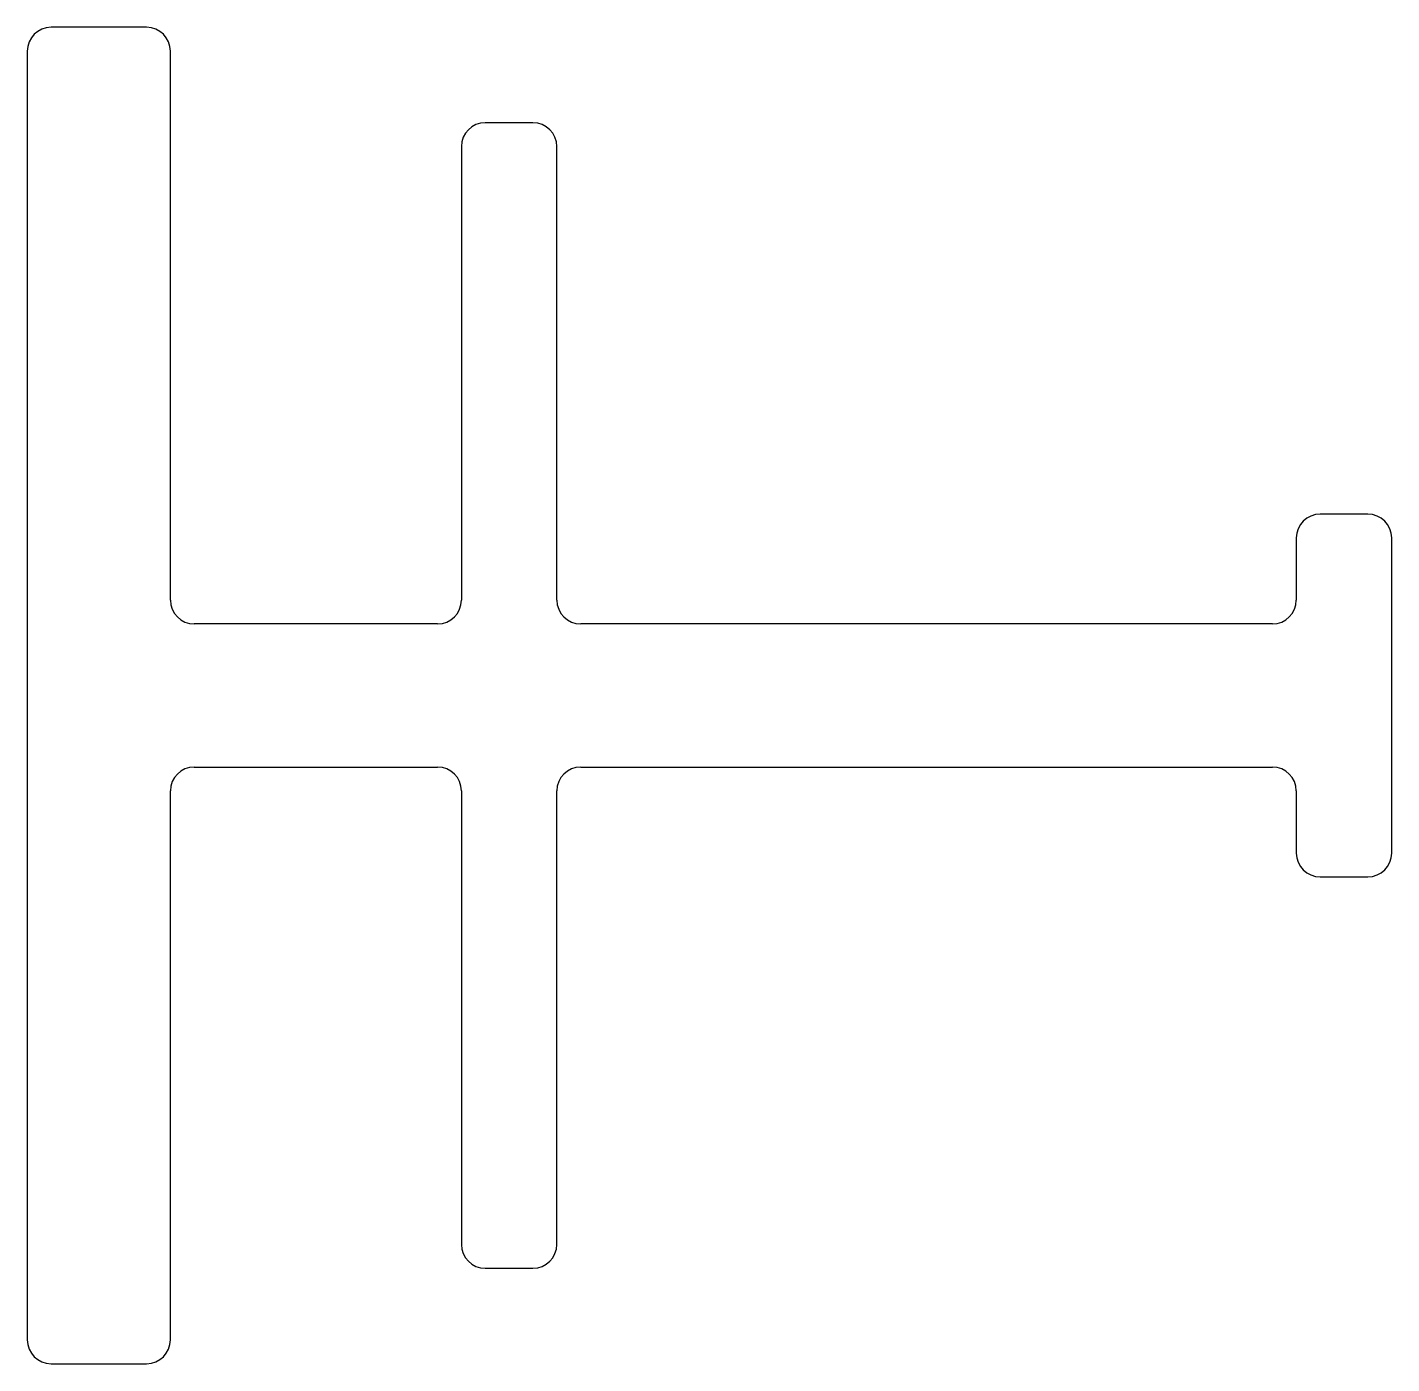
# Model space of a CAD drawing. Extents: x 2310.4 to 2339, y 1539.5 to 1567.5.
import ezdxf

# ---------------------------------------------------------------- set-up
doc = ezdxf.new("R2010")
doc.units = 0
doc.layers.get('0').update_dxf_attribs({"linetype": 'CONTINUOUS'})

msp = doc.modelspace()

# ---------------------------------------------------------------- linework, layer by layer
at = {"linetype": 'CONTINUOUS'}
for p, q in [((2312.894, 1567.509), (2310.894, 1567.509)), ((2310.394, 1567.009), (2310.394, 1540.009)), ((2313.394, 1555.509), (2313.394, 1567.009)), ((2320.994, 1565.509), (2319.994, 1565.509)), ((2319.494, 1565.009), (2319.494, 1555.509)), ((2321.494, 1555.509), (2321.494, 1565.009)), ((2338.494, 1557.309), (2337.494, 1557.309)), ((2336.994, 1556.809), (2336.994, 1555.509)), ((2338.994, 1550.209), (2338.994, 1556.809)), ((2318.994, 1555.009), (2313.894, 1555.009)), ((2336.494, 1555.009), (2321.994, 1555.009)), ((2313.894, 1552.009), (2318.994, 1552.009)), ((2321.994, 1552.009), (2336.494, 1552.009)), ((2313.394, 1540.009), (2313.394, 1551.509)), ((2319.494, 1551.509), (2319.494, 1542.009)), ((2321.494, 1542.009), (2321.494, 1551.509)), ((2336.994, 1551.509), (2336.994, 1550.209)), ((2337.494, 1549.709), (2338.494, 1549.709)), ((2319.994, 1541.509), (2320.994, 1541.509)), ((2310.894, 1539.509), (2312.894, 1539.509))]:
    msp.add_line(p, q, dxfattribs=at)
for centre, start, end in [((2310.894, 1567.009), 90, 180), ((2312.894, 1567.009), 0, 90), ((2319.994, 1565.009), 90, 180), ((2320.994, 1565.009), 0, 90), ((2337.494, 1556.809), 90, 180), ((2338.494, 1556.809), 0, 90), ((2313.894, 1555.509), 180, 270), ((2318.994, 1555.509), 270, 360), ((2321.994, 1555.509), 180, 270), ((2336.494, 1555.509), 270, 360), ((2313.894, 1551.509), 90, 180), ((2318.994, 1551.509), 0, 90), ((2321.994, 1551.509), 90, 180), ((2336.494, 1551.509), 0, 90), ((2337.494, 1550.209), 180, 270), ((2338.494, 1550.209), 270, 360), ((2319.994, 1542.009), 180, 270), ((2320.994, 1542.009), 270, 360), ((2310.894, 1540.009), 180, 270), ((2312.894, 1540.009), 270, 360)]:
    msp.add_arc(centre, 0.5, start, end, dxfattribs=at)

doc.saveas('drawing.dxf')
